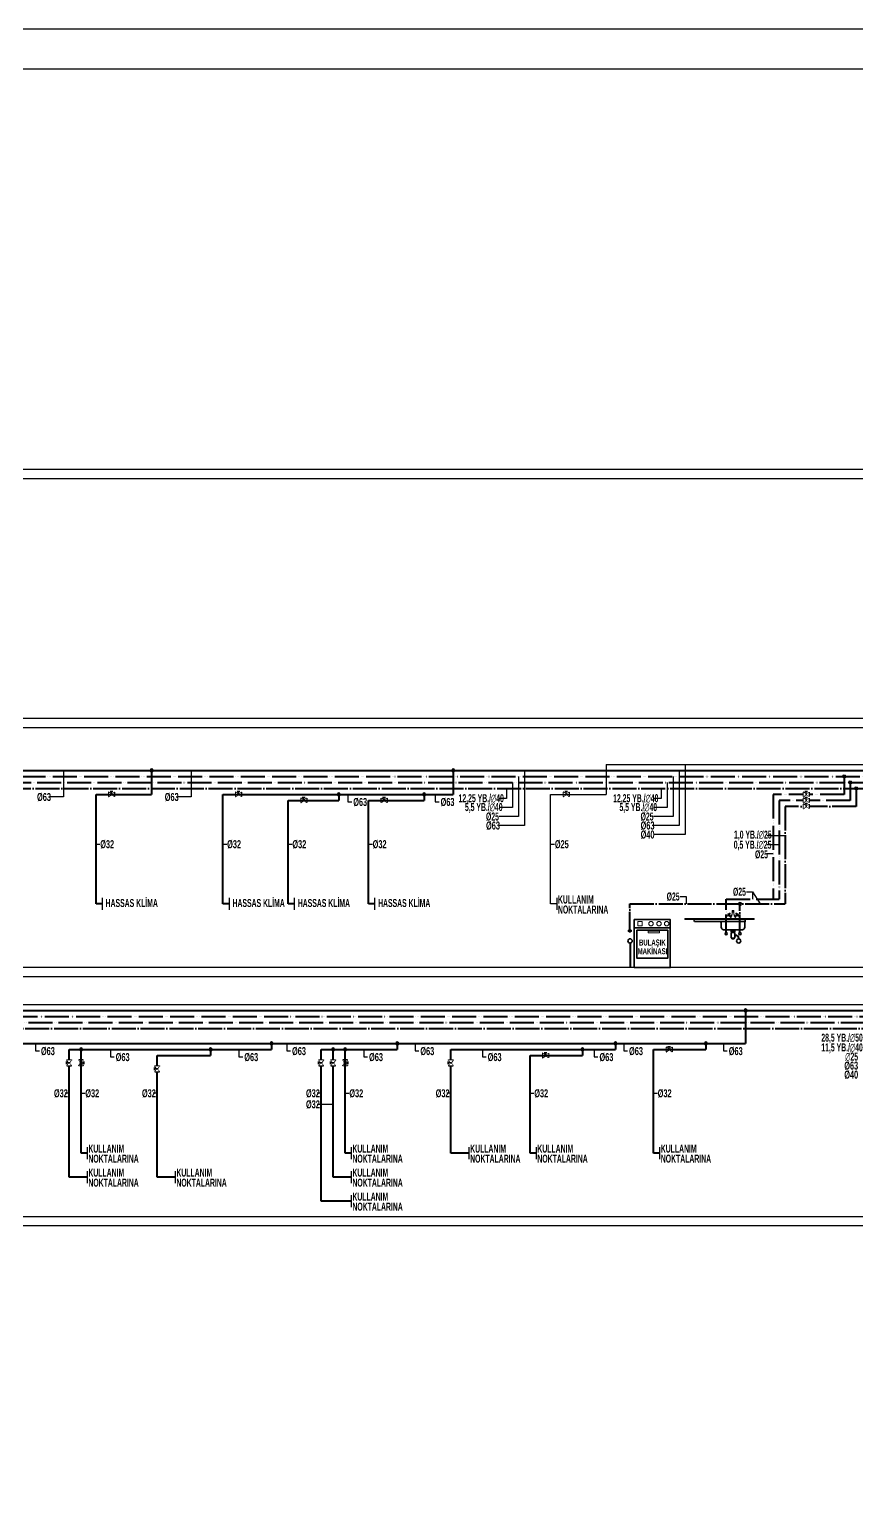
# Model space of a CAD drawing. Header units: centimetres. Extents: x 405464 to 563355, y 50011 to 66875.
# Drawn here: x 540789 to 542857, y 55361 to 59011 of the extents above; entities that cross this region are included whole.
import ezdxf
from ezdxf.enums import TextEntityAlignment as Align

# ---------------------------------------------------------------- set-up
doc = ezdxf.new("R2010")
doc.units = ezdxf.units.CM
for name, pattern in [('SICAKSU1', [75, 60, -6, 0, -3, 0, -6]), ('SIRKUL-1', [78, 60, -6, 0, -3, 0, -3, 0, -6]), ('SOGUKSU1', [72, 60, -6, 0, -6])]:
    doc.linetypes.add(name, pattern=pattern)
doc.layers.add('0-KRCN DI SU', color=41, linetype='D')
for name, color, linetype, lineweight in [('0-KRCN-IST-KÜRESEL VANA', 4, 'Continuous', 25), ('0-KRCN-MUTFAK-CİHAZ', 4, 'Continuous', 40), ('0-KRCN-SHT YUMUŞAK SU ÇAP', 201, 'Continuous', 30), ('0-KRCN-SHT-02CIHAZ', 132, 'Continuous', 25), ('0-KRCN-SHT-03CIHAZ', 120, 'Continuous', 30), ('0-KRCN-SHT-EVYEBİRGÖZLÜ', 171, 'Continuous', 35), ('0-KRCN-SHT-KÜRESEL VANA', 4, 'Continuous', 25), ('0-KRCN-SHT-MAKİNABULAŞIKÇAMAŞIR', 171, 'Continuous', 35), ('0-KRCN-SHT-PİSSU-BORU', 220, 'PISSU_LINE50', 40), ('0-KRCN-SHT-PROSES-BORU', 1, '0-Y_LINE', 40), ('0-KRCN-SHT-SICAKSU', 50, 'SICAKSU1', 40), ('0-KRCN-SHT-SIRKULASYON', 145, 'SIRKUL-1', 40), ('0-KRCN-SHT-SOGUKSU', 141, 'SOGUKSU1', 40), ('0-KRCN-SHT-YAZI-ÇAP-TEMSU', 81, 'Continuous', 30), ('0-KRCN-Z-ANTET', 71, 'Continuous', 30)]:
    doc.layers.add(name, color=color, linetype=linetype, lineweight=lineweight)
doc.styles.add('BORU', font='AGENCYR.TTF')
doc.styles.add('CAP', font='ARIALNB.TTF')
doc.styles.add('MUF', font='isocpeur.ttf')
doc.styles.get("Standard").update_dxf_attribs({"font": 'arial.ttf'})
doc.linetypes.add('0-Y_LINE', pattern='A,100,-0.5,["Y",BORU,S=9,R=0,X=0,Y=-4.5],-5', length=105.5)
doc.linetypes.add('D', pattern='A,12,-1,["D",Standard,S=1,R=0,X=-0.1,Y=-0.5],-1.6', length=14.6)
doc.linetypes.add('PISSU_LINE50', pattern='A,50,-10,["C",MUF,S=10,R=0,X=1,Y=-5],0', length=60)

# ---------------------------------------------------------------- blocks, each defined once
blk = doc.blocks.new('*U136')
at = {"layer": '0-KRCN-SHT-EVYEBİRGÖZLÜ', "color": 120, "lineweight": 20}
for p, q in [((-79.4, 82), (34.4, 82)), ((-79.4, 80), (34.4, 80)), ((-7.8, 87.2), (-8.2, 87.6)), ((-8.2, 87.6), (-8.2, 87.6)), ((-7.8, 87.2), (-7.3, 86.8)), ((-7.3, 86.8), (-7.3, 86.8)), ((-6.2, 89.2), (-6.7, 89.5)), ((-6.7, 89.5), (-6.7, 89.5)), ((-6.5, 86.9), (-6.1, 86.6)), ((-6.4, 86.3), (-4.9, 84.7)), ((-6.2, 89.2), (-5.7, 88.8)), ((-5.7, 88.8), (-5.7, 88.8)), ((-5.6, 88), (-5.3, 87.7)), ((-5, 88), (-3.1, 86.9)), ((-4.5, 84.4), (-4.9, 84.7)), ((-4.4, 84.3), (-4.5, 84.4)), ((-4.2, 84.1), (-4.3, 84.2)), ((-2.7, 86.7), (-3.1, 86.9)), ((-2.6, 86.6), (-2.7, 86.7)), ((2.9, 82), (-2.7, 82)), ((-2.2, 86.7), (-2.4, 86.5)), ((-1.3, 94.8), (-1.4, 93.6)), ((-1.2, 93.6), (-1.2, 93)), ((-1.2, 93.6), (-1.2, 93.6)), ((1.2, 93.6), (1.2, 93.6)), ((1.2, 93.6), (1.2, 93)), ((1.4, 94.8), (1.4, 93.6)), ((2.3, 86.7), (2.5, 86.5)), ((2.7, 86.6), (2.8, 86.7)), ((2.8, 86.7), (3.2, 87)), ((5.1, 88.1), (3.2, 87)), ((4.4, 84.1), (4.4, 84.2)), ((4.5, 84.3), (4.6, 84.4)), ((4.6, 84.4), (5, 84.8)), ((6.5, 86.3), (5, 84.8)), ((5.7, 88), (5.3, 87.8)), ((6.3, 89.2), (5.8, 88.8)), ((5.8, 88.8), (5.8, 88.8)), ((6.6, 86.9), (6.2, 86.6)), ((6.3, 89.2), (6.8, 89.6)), ((6.8, 89.6), (6.8, 89.6)), ((7.8, 87.2), (7.4, 86.9)), ((7.4, 86.9), (7.4, 86.9)), ((7.8, 87.2), (8.3, 87.6)), ((8.3, 87.6), (8.3, 87.6)), ((-2.7, 61.2), (-2.9, 63.1)), ((2.9, 61.2), (-2.7, 61.2)), ((-1.8, 59.8), (-1.8, 58.3)), ((2, 59.8), (2, 58.3)), ((2.9, 61.2), (3.1, 63.1))]:
    blk.add_line(p, q, dxfattribs=at)
at = {"layer": '0-KRCN-SHT-EVYEBİRGÖZLÜ', "linetype": 'Continuous'}
for p, q in [((-65.4, 80), (-64.6, 77.9)), ((-21.5, 76.6), (-62.7, 76.6)), ((-21.5, 76.6), (20.4, 76.6)), ((-19.5, 74.6), (-19.5, 67.1)), ((19.7, 74.6), (19.7, 67.1)), ((20.4, 80), (20.4, 77)), ((-15.5, 63.1), (15.7, 63.1)), ((-1.8, 49.1), (-1.8, 47.9)), ((2, 49.1), (2, 47.9)), ((2, 47.9), (-1.8, 47.9))]:
    blk.add_line(p, q, dxfattribs=at)
at = {"layer": '0-KRCN-SHT-EVYEBİRGÖZLÜ', "color": 120, "lineweight": 20}
for points in [[(-5.5, 87, -0.022357), (-5.8, 86.7, -0.030945), (-6, 86.5, -0.06719), (-6.3, 86.3, -0.279259), (-6.4, 86.3, -0.279259), (-6.4, 86.4, -0.06719), (-6.3, 86.7, -0.006273), (-6.3, 86.7)], [(-5.6, 87.1, -0.022357), (-5.8, 86.9, -0.030945), (-5.9, 86.7, -0.064807), (-6.1, 86.6, -0.279259), (-6.1, 86.6)], [(-5.3, 87.7, -0.279259), (-5.2, 87.7, -0.06719), (-5.3, 87.5, -0.030945), (-5.4, 87.3, -0.022357), (-5.6, 87.1)], [(-5.4, 87.8, -0.006992), (-5.3, 87.9, -0.06719), (-5.1, 88, -0.279259), (-5, 88, -0.279259), (-5, 88, -0.06719), (-5.1, 87.7, -0.030945), (-5.2, 87.4, -0.022357), (-5.5, 87)], [(-3.8, 85.7, -0.02231), (-4.2, 85.2, -0.030883), (-4.5, 84.9, -0.067083), (-4.8, 84.7, -0.198167), (-4.9, 84.7)], [(-3.4, 85.4, -0.021718), (-3.8, 84.9, -0.030097), (-4.1, 84.6, -0.065706), (-4.4, 84.4, -0.282456), (-4.5, 84.4, -0.02931), (-4.5, 84.4)], [(-3.2, 85.2, -0.021423), (-3.6, 84.8, -0.029703), (-3.9, 84.5, -0.065007), (-4.3, 84.3, -0.283952), (-4.4, 84.3)], [(-4.4, 84.3, 0.003674), (-4.4, 84.3, 0.279259), (-4.3, 84.2)], [(-4.2, 84.1, 0.06719), (-3.8, 84.3, 0.030945), (-3.5, 84.6, 0.022357), (-3.1, 85.1, 0.022357), (-2.7, 85.6, 0.030945), (-2.5, 86, 0.06719), (-2.4, 86.4, 0.279259), (-2.4, 86.5)], [(-3.1, 86.9, -0.159274), (-3.1, 86.9, -0.067083), (-3.2, 86.5, -0.030883), (-3.4, 86.1, -0.02231), (-3.8, 85.7)], [(-2.7, 86.7, -0.035922), (-2.7, 86.7, -0.282456), (-2.7, 86.6, -0.065706), (-2.8, 86.2, -0.030097), (-3, 85.8, -0.021718), (-3.4, 85.4)], [(-2.6, 86.6, -0.283952), (-2.5, 86.5, -0.065007), (-2.7, 86.1, -0.029703), (-2.9, 85.7, -0.021423), (-3.2, 85.2)], [(-2.6, 86.6, -0.003674), (-2.5, 86.6, -0.279259), (-2.4, 86.6)], [(0, 94.2, 0.043526), (-0.5, 94.2, 0.056893), (-1, 94.1, 0.099366), (-1.3, 93.8, 0.195773), (-1.4, 93.6, 0.195773), (-1.3, 93.4, 0.037242), (-1.2, 93.3)], [(0, 94.2, 0.043526), (-0.5, 94.1, 0.056893), (-0.8, 94, 0.099366), (-1.1, 93.8, 0.184554), (-1.2, 93.6)], [(0, 94.2, -0.043526), (0.5, 94.1, -0.056893), (0.9, 94, -0.099366), (1.2, 93.8, -0.184554), (1.2, 93.6)], [(0, 94.2, -0.043526), (0.6, 94.2, -0.056893), (1, 94.1, -0.099366), (1.4, 93.8, -0.195773), (1.4, 93.6, -0.195773), (1.4, 93.4, -0.037242), (1.2, 93.3)], [(0.5, 93.4, -0.049816), (0.8, 93.3, -0.099769), (1.1, 93.1, -0.194284), (1.1, 92.9, -0.194284), (1.1, 92.8, -0.099769), (0.8, 92.6, -0.057439), (0.5, 92.5, -0.044019), (0, 92.5)], [(2.4, 86.5, 0.200512), (2.4, 86.4, 0.06719), (2.6, 86, 0.030945), (2.8, 85.6, 0.022357), (3.2, 85.1, 0.022357), (3.6, 84.7, 0.030945), (3.9, 84.4, 0.06719), (4.3, 84.2, 0.279259), (4.4, 84.2)], [(2.7, 86.6, 0.003674), (2.6, 86.6, 0.279259), (2.5, 86.6)], [(2.7, 86.6, 0.283952), (2.6, 86.5, 0.065007), (2.8, 86.1, 0.029703), (3, 85.7, 0.021423), (3.3, 85.3)], [(2.8, 86.7, 0.035922), (2.8, 86.7, 0.282456), (2.8, 86.6, 0.065706), (2.9, 86.2, 0.030097), (3.1, 85.9, 0.021718), (3.5, 85.4)], [(3.2, 87, 0.159274), (3.2, 86.9, 0.067083), (3.3, 86.5, 0.030883), (3.5, 86.2, 0.02231), (3.9, 85.7)], [(3.3, 85.3, 0.021423), (3.7, 84.8, 0.029703), (4, 84.5, 0.065007), (4.4, 84.3, 0.283952), (4.5, 84.3)], [(3.5, 85.4, 0.021718), (3.9, 84.9, 0.030097), (4.2, 84.6, 0.065706), (4.5, 84.4, 0.282456), (4.6, 84.4, 0.02931), (4.6, 84.5)], [(3.9, 85.7, 0.02231), (4.3, 85.2, 0.030883), (4.6, 85, 0.067083), (4.9, 84.8, 0.198167), (5, 84.8)], [(4.5, 84.3, -0.003674), (4.5, 84.3, -0.279259), (4.5, 84.2)], [(5.5, 87.9, 0.006992), (5.4, 87.9, 0.06719), (5.2, 88.1, 0.279259), (5.1, 88.1, 0.279259), (5.1, 88, 0.06719), (5.2, 87.7, 0.030945), (5.3, 87.4, 0.022357), (5.6, 87.1)], [(5.3, 87.8, 0.279259), (5.3, 87.7, 0.06719), (5.4, 87.5, 0.030945), (5.5, 87.3, 0.022357), (5.7, 87.1)], [(5.6, 87.1, 0.022357), (5.9, 86.7, 0.030945), (6.1, 86.5, 0.06719), (6.4, 86.3, 0.279259), (6.5, 86.3, 0.279259), (6.5, 86.4, 0.06719), (6.4, 86.7, 0.006273), (6.4, 86.8)], [(5.7, 87.1, 0.022357), (5.9, 86.9, 0.030945), (6, 86.7, 0.064807), (6.2, 86.6, 0.279259), (6.2, 86.6)]]:
    blk.add_lwpolyline(points, format="xyb", dxfattribs=at)
for points in [[(-2.2, 86), (-2, 86.9), (-1.8, 87.5), (-1.7, 88), (-1.7, 88.4), (-1.6, 88.7), (-1.6, 89), (-1.6, 89.3), (-1.6, 89.6), (-1.6, 90), (-1.6, 90.5), (-1.5, 91.1), (-1.5, 91.8), (-1.5, 92.5), (-1.4, 93.2), (-1.4, 94), (-1.3, 94.8)], [(2.3, 86), (2.1, 86.9), (1.9, 87.5), (1.8, 88), (1.8, 88.4), (1.7, 88.7), (1.7, 89), (1.7, 89.3), (1.7, 89.6), (1.6, 90), (1.6, 90.6), (1.6, 91.1), (1.6, 91.8), (1.5, 92.5), (1.5, 93.2), (1.4, 94), (1.4, 94.8)]]:
    blk.add_lwpolyline(points, dxfattribs=at)
for points in [[(0, 93.5, -0.046919), (0.5, 93.5, -0.06059), (0.9, 93.4, -0.101877), (1.2, 93.2, -0.18587), (1.2, 93, -0.18587), (1.2, 92.8, -0.101877), (0.9, 92.6, -0.06059), (0.5, 92.5, -0.046919), (0, 92.4, -0.046919), (-0.5, 92.4, -0.06059), (-0.8, 92.6, -0.101877), (-1.1, 92.8, -0.18587), (-1.2, 93, -0.18587), (-1.1, 93.1, -0.101877), (-0.8, 93.4, -0.06059), (-0.5, 93.5, -0.046919)], [(0, 92.5, -0.048311), (-0.4, 92.6, -0.062066), (-0.6, 92.7, -0.102741), (-0.9, 92.8, -0.182029), (-0.9, 93, -0.182029), (-0.9, 93.1, -0.102741), (-0.6, 93.3, -0.062066), (-0.4, 93.4, -0.048311), (0, 93.4, -0.048311), (0.4, 93.4, -0.062066), (0.7, 93.3, -0.102741), (0.9, 93.1, -0.182029), (1, 93, -0.182029), (0.9, 92.8, -0.102741), (0.7, 92.7, -0.062066), (0.4, 92.6, -0.048311)]]:
    blk.add_lwpolyline(points, format="xyb", close=True, dxfattribs=at)
blk.add_lwpolyline([(3.7, 61.2), (3.7, 59.8), (-3.5, 59.8), (-3.5, 61.2)], close=True, dxfattribs=at)
at = {"layer": '0-KRCN-SHT-EVYEBİRGÖZLÜ', "linetype": 'Continuous'}
blk.add_lwpolyline([(3.2, 57.3), (3.2, 50.1, -0.414214), (2.2, 49.1), (-2, 49.1, -0.414214), (-3, 50.1), (-3, 57.3, -0.414214), (-2, 58.3), (2.2, 58.3, -0.414214)], format="xyb", close=True, dxfattribs=at)
at = {"layer": '0-KRCN-SHT-EVYEBİRGÖZLÜ', "color": 120, "lineweight": 20}
for centre in [(-6.5, 87.8), (6.6, 87.9)]:
    blk.add_circle(centre, 0.708, dxfattribs=at)
at = {"layer": '0-KRCN-SHT-EVYEBİRGÖZLÜ'}
for centre, radius in [((-11.4, 56.5), 1.84), ((11.6, 56.5), 1.84), ((9.6, 44.3), 3.5)]:
    blk.add_circle(centre, radius, dxfattribs=at)
at = {"layer": '0-KRCN-SHT-EVYEBİRGÖZLÜ', "color": 120, "lineweight": 20}
for centre, radius, start, end in [((-79.4, 81), 1, 90, 270), ((-8.5, 86.2), 0.708, 106.0858, 231.8092), ((-8.5, 86.2), 0.708, 231.8092, 357.5326), ((-9, 87.6), 0.81, 291.773, 356.1118), ((-7.4, 88.5), 1.19, 103.3712, 180.4062), ((-6.1, 87.5), 2.59, 156.6086, 162.3693), ((-8.5, 88.3), 0.126, 152.0732, 308.5175), ((-8.5, 88.2), 0.126, 196.1084, 299.965), ((-7.5, 88.6), 1.04, 100.042, 183.5765), ((-8.5, 88.5), 0.0506, 183.5765, 295.4521), ((-6.6, 88.7), 2.02, 198.4422, 214.4818), ((-7.3, 88.4), 1.24, 196.0361, 196.6193), ((-9.4, 90.1), 2.21, 295.8507, 347.3649), ((-9.3, 90), 2.04, 295.1764, 348.6023), ((-9.1, 89.9), 1.53, 295.4521, 348.1664), ((-8.7, 89.5), 0.581, 292.4823, 350.8474), ((-8.4, 89), 0.0101, 157.3707, 292.4823), ((-8.1, 89.4), 0.0101, 350.8474, 125.9591), ((-7, 86.1), 0.81, 107.5067, 174.6568), ((-6.1, 87.5), 2.59, 121.077, 127.1639), ((-7.7, 89.6), 0.0506, 348.1664, 100.042), ((-7.4, 89.6), 0.126, 339.4654, 126.023), ((-7.4, 89.6), 0.126, 343.6535, 89.6786), ((-6.8, 88), 0.607, 58.71, 224.9084), ((-6.6, 88.7), 2.02, 249.1367, 264.243), ((-7.4, 87.7), 2.02, 69.1367, 85.1762), ((-7.3, 88.4), 1.24, 86.9992, 87.5471), ((-7.9, 88.9), 2.54, 297.8982, 345.7203), ((-6.8, 86.7), 0.00506, 264.243, 297.8982), ((-6.9, 90.3), 0.81, 287.5067, 351.8455), ((-5.4, 90.2), 0.708, 51.8092, 177.5326), ((-4.9, 88.7), 0.81, 108.9617, 176.1118), ((-7.4, 87.7), 2.02, 19.3754, 34.3134), ((-5.5, 88.3), 0.00506, 345.7203, 19.3754), ((-5.4, 90.2), 0.708, 286.0858, 51.8092), ((-4.2, 84.3), 0.129, 216.0585, 242.6917), ((-4.2, 84.2), 0.0996, 238.6985, 298.2531), ((-7, 80.5), 4.55, 19.03, 51.9978), ((-3.4, 86.3), 1.31, 287.0579, 346.6638), ((-2.5, 86.4), 0.129, 39.4248, 66.058), ((0, 93), 2.27, 54.5836, 125.4164), ((-1.2, 94.8), 0.101, 125.4164, 186.212), ((1.3, 94.8), 0.101, 353.788, 54.5836), ((2.5, 87.1), 0.506, 203.4542, 238.3414), ((3.5, 86.4), 1.31, 193.6454, 253.2513), ((2.6, 86.4), 0.167, 117.4792, 151.909), ((2.6, 86.4), 0.129, 114.2512, 140.8844), ((7.2, 80.6), 4.55, 128.3114, 161.4801), ((4.4, 84.3), 0.129, 297.6175, 324.2507), ((5.5, 90.2), 0.708, 128.5, 254.2234), ((5.5, 90.2), 0.708, 2.7766, 128.5), ((5, 88.8), 0.81, 4.1974, 71.3475), ((7.5, 87.7), 2.02, 145.9959, 160.9338), ((8, 89), 2.54, 194.589, 242.411), ((5.6, 88.4), 0.00506, 160.9338, 194.589), ((7, 90.4), 0.81, 188.4637, 252.8026), ((6.9, 88.1), 0.607, 315.4008, 121.5992), ((7.5, 87.7), 2.02, 95.133, 111.1726), ((6.6, 88.8), 2.02, 276.0662, 291.1726), ((6.9, 86.7), 0.00506, 242.411, 276.0662), ((7.4, 89.7), 0.126, 90.6306, 196.6558), ((7.4, 88.5), 1.24, 92.7621, 93.31), ((9.5, 90.1), 2.21, 192.9443, 244.4585), ((7.5, 89.7), 0.126, 54.2862, 200.8438), ((9.4, 90.1), 2.04, 191.7069, 245.1329), ((7.1, 86.1), 0.81, 5.6525, 72.8026), ((6.2, 87.6), 2.59, 53.1453, 59.2323), ((7.5, 88.5), 1.19, 359.903, 76.938), ((9.2, 89.9), 1.53, 192.1428, 244.8572), ((7.7, 89.6), 0.0506, 80.2672, 192.1428), ((7.6, 88.6), 1.04, 356.7328, 80.2672), ((8.6, 86.2), 0.708, 182.7766, 308.5), ((8.2, 89.5), 0.0101, 54.3502, 189.4618), ((8.7, 89.6), 0.581, 189.4618, 247.8269), ((6.6, 88.8), 2.02, 325.8274, 341.867), ((9.1, 87.7), 0.81, 184.1974, 248.5363), ((8.5, 89), 0.0101, 247.8269, 22.9385), ((8.6, 88.6), 0.0506, 244.8572, 356.7328), ((8.6, 88.3), 0.126, 231.7917, 28.2361), ((8.6, 88.3), 0.126, 240.3442, 344.2009), ((6.2, 87.6), 2.59, 17.9399, 23.7006), ((7.4, 88.5), 1.24, 343.69, 344.2732), ((8.6, 86.2), 0.708, 308.5, 74.2234), ((34.4, 81), 1, 270, 90)]:
    blk.add_arc(centre, radius, start, end, dxfattribs=at)
at = {"layer": '0-KRCN-SHT-EVYEBİRGÖZLÜ', "linetype": 'Continuous'}
for centre, radius, start, end in [((-62.7, 78.6), 2, 201.2748, 270), ((-21.5, 74.6), 2, 0, 90), ((21.7, 74.6), 2, 143.6404, 180), ((18.4, 77), 2, 323.6404, 0), ((-15.5, 67.1), 4, 180, 270), ((15.7, 67.1), 4, 270, 0)]:
    blk.add_arc(centre, radius, start, end, dxfattribs=at)
at = {"layer": '0-KRCN-SHT-PİSSU-BORU', "ltscale": 0.5}
for p, q in [((3.2, 53.7), (4.6, 53.7)), ((9.6, 47.8), (9.6, 48.7))]:
    blk.add_line(p, q, dxfattribs=at)
blk.add_arc((4.6, 48.7), 5, 0, 90, dxfattribs=at)
at = {"layer": '0-KRCN-SHT-SICAKSU', "ltscale": 0.5}
blk.add_line((-11.4, 58.3), (-11.4, 114), dxfattribs=at)
at = {"layer": '0-KRCN-SHT-SOGUKSU', "ltscale": 0.5}
blk.add_line((11.6, 58.3), (11.6, 106), dxfattribs=at)
blk = doc.blocks.new('0-MEK-SHT-ZKLN-MAKİNA BULAŞIK')
at = {"layer": '0-KRCN-SHT-MAKİNABULAŞIKÇAMAŞIR'}
blk.add_line((-30, 66.1), (30, 66.1), dxfattribs=at)
at = {"layer": '0-KRCN-SHT-MAKİNABULAŞIKÇAMAŞIR', "linetype": 'Continuous'}
for points in [[(-30, 80), (-30, 0), (30, 0), (30, 80)], [(-26, 62.1), (-26, 15.7), (26, 15.7), (26, 62.1)]]:
    blk.add_lwpolyline(points, close=True, dxfattribs=at)
at = {"layer": '0-KRCN-SHT-MAKİNABULAŞIKÇAMAŞIR', "color": 120, "linetype": 'Continuous', "lineweight": 20}
for points in [[(-23.8, 76.9), (-23.8, 69.3), (-16.9, 69.3), (-16.9, 76.9)], [(-6.6, 60.6), (-6.6, 57.9), (12.1, 57.9), (12.1, 60.6)]]:
    blk.add_lwpolyline(points, close=True, dxfattribs=at)
for centre in [(-2.1, 73.1), (11.2, 73.1), (23.9, 73.1)]:
    blk.add_circle(centre, 3.78, dxfattribs=at)
at = {"layer": '0-KRCN-SHT-MAKİNABULAŞIKÇAMAŞIR', "linetype": 'Continuous'}
blk.add_circle((-37, 44.4), 3.54, dxfattribs=at)
at = {"layer": '0-KRCN-SHT-PİSSU-BORU', "ltscale": 0.5}
blk.add_line((-37, 40.9), (-37, 0), dxfattribs=at)
at = {"layer": '0-KRCN-SHT-SOGUKSU', "ltscale": 0.5}
blk.add_line((-37.4, 63), (-37.4, 106), dxfattribs=at)
blk.add_circle((-37.4, 61.2), 1.84, dxfattribs=at)
at = {"layer": '0-KRCN-SHT-MAKİNABULAŞIKÇAMAŞIR', "color": 120, "linetype": 'Continuous', "lineweight": 20, "style": 'CAP', "width": 0.7}
for s, p in [('MAKİNASI', (0.4, 28.4)), ('BULAŞIK', (0.2, 40.3))]:
    blk.add_text(s, height=10, dxfattribs=at).set_placement(p, align=Align.MIDDLE)
blk = doc.blocks.new('DONUT')
at = {"layer": '0-KRCN-SHT-03CIHAZ'}
blk.add_hatch(color=256, dxfattribs=at).paths.add_polyline_path([(2.5, 0, 1), (-2.5, 0, 1)])
blk.add_circle((0, 0), 2.5, dxfattribs=at)
blk = doc.blocks.new('0-MEK-SHT-KÜRESELVANA')
at = {"layer": '0-KRCN-IST-KÜRESEL VANA'}
blk.add_hatch(color=256, dxfattribs=at).paths.add_polyline_path([(1.4, 0, 1), (-1.4, 0, 1)])
for p, q in [((-1.1, 0.9), (-4.2, 3)), ((-4.2, -3.1), (-4.2, 3)), ((-4.2, 3), (-4.2, -3.1)), ((-2.4, 4.6), (2.3, 4.6)), ((0, 4.6), (-2.4, 4.6)), ((0, 0), (0, 4.6)), ((2.3, 4.6), (0, 4.6)), ((1.1, 0.8), (4.3, 3)), ((4.3, -3.1), (4.3, 3)), ((4.3, 3), (4.3, -3.1)), ((-4.2, -3.1), (-1.1, -0.9)), ((4.3, -3.1), (1.1, -0.8))]:
    blk.add_line(p, q, dxfattribs=at)
for points in [[(-4.5, 3.7), (-5, 3.7), (-5, -3.8), (-4.5, -3.8)], [(4.6, 3.7), (5, 3.7), (5, -3.8), (4.6, -3.8)]]:
    blk.add_lwpolyline(points, close=True, dxfattribs=at)
blk.add_circle((0, 0), 1.42, dxfattribs=at)
blk.add_wipeout([(4.3, 3), (4.3, -3.1), (1.1, -0.9), (1.2, -0.8), (1.2, -0.7), (1.2, -0.7), (1.3, -0.6), (1.3, -0.5), (1.4, -0.4), (1.4, -0.3), (1.4, -0.2), (1.4, -0.1), (1.4, 0), (1.4, 0.1), (1.4, 0.2), (1.4, 0.2), (1.4, 0.3), (1.4, 0.4), (1.3, 0.5), (1.3, 0.6), (1.2, 0.7), (1.2, 0.7), (1.2, 0.8), (1.1, 0.8), (1.1, 0.9)]).dxf.layer = '0-KRCN-IST-KÜRESEL VANA'
blk.add_wipeout([(-4.2, 3), (-4.2, -3.1), (-1.1, -0.9), (-1.2, -0.8), (-1.2, -0.7), (-1.2, -0.7), (-1.3, -0.6), (-1.3, -0.5), (-1.4, -0.4), (-1.4, -0.3), (-1.4, -0.2), (-1.4, -0.1), (-1.4, 0), (-1.4, 0.1), (-1.4, 0.2), (-1.4, 0.2), (-1.4, 0.3), (-1.4, 0.4), (-1.3, 0.5), (-1.3, 0.6), (-1.2, 0.7), (-1.2, 0.7), (-1.2, 0.8), (-1.1, 0.8), (-1.1, 0.9)]).dxf.layer = '0-KRCN-IST-KÜRESEL VANA'

msp = doc.modelspace()

# ---------------------------------------------------------------- linework, layer by layer
at = {"layer": '0-KRCN DI SU', "linetype": 'D', "ltscale": 5}
for p, q in [((542231.2, 57174.1), (544130.9, 57174.1)), ((542231.2, 57174.1), (542231.2, 57099.1)), ((542092.2, 56825.3), (542092.2, 57099.1)), ((542107.5, 56825.3), (542092.2, 56825.3)), ((521715.5, 56574.1), (544442.4, 56574.1))]:
    msp.add_line(p, q, dxfattribs=at)
at = {"layer": '0-KRCN-SHT YUMUŞAK SU ÇAP', "linetype": 'Continuous'}
for p, q in [((540874.8, 57159.1), (540874.8, 57092.6)), ((541194, 57159.1), (541194, 57092.6)), ((542027.1, 57159.1), (542027.1, 57021.3)), ((542413.5, 57159.1), (542413.5, 57021.3)), ((542428.5, 57174.1), (542428.5, 56998.8)), ((540874.8, 57092.6), (540840.8, 57092.6)), ((541194, 57092.6), (541160, 57092.6)), ((541585.5, 57099.1), (541585.5, 57080.4)), ((541803.7, 57099.1), (541803.7, 57080.4)), ((541585.5, 57080.4), (541594.9, 57080.4)), ((541803.7, 57080.4), (541813.2, 57080.4)), ((542027.1, 57021.3), (541963.1, 57021.3)), ((542413.5, 57021.3), (542349.4, 57021.3)), ((542428.5, 56998.8), (542349.4, 56998.8)), ((540955.8, 56974.6), (540965.5, 56974.6)), ((541273, 56974.6), (541282.8, 56974.6)), ((541436.1, 56974.6), (541445.9, 56974.6)), ((541636.8, 56974.6), (541646.6, 56974.6)), ((542092.2, 56974.6), (542101.9, 56974.6)), ((540804.9, 56476.6), (540804.9, 56457.9)), ((541432.5, 56476.6), (541432.5, 56457.9)), ((541753.3, 56476.6), (541753.3, 56457.9)), ((542275, 56476.6), (542275, 56457.9)), ((542524.3, 56476.6), (542524.3, 56457.9)), ((540804.9, 56457.9), (540814.3, 56457.9)), ((540991.8, 56461.6), (540991.8, 56442.9)), ((540991.8, 56442.9), (541001.2, 56442.9)), ((541313.1, 56461.6), (541313.1, 56442.9)), ((541313.1, 56442.9), (541322.6, 56442.9)), ((541432.5, 56457.9), (541442, 56457.9)), ((541625.1, 56461.6), (541625.1, 56442.9)), ((541625.1, 56442.9), (541634.5, 56442.9)), ((541753.3, 56457.9), (541762.7, 56457.9)), ((541921.6, 56461.6), (541921.6, 56442.9)), ((541921.6, 56442.9), (541931, 56442.9)), ((542201, 56461.6), (542201, 56442.9)), ((542201, 56442.9), (542210.4, 56442.9)), ((542275, 56457.9), (542284.4, 56457.9)), ((542524.3, 56457.9), (542533.7, 56457.9)), ((540888.5, 56352.1), (540878.3, 56352.1)), ((540918.5, 56352.1), (540928.3, 56352.1)), ((541108.5, 56352.1), (541098.3, 56352.1)), ((541518.5, 56352.1), (541508.3, 56352.1)), ((541548.5, 56324.5), (541508.3, 56324.5)), ((541578.5, 56352.1), (541588.3, 56352.1)), ((541842.7, 56352.1), (541832.6, 56352.1)), ((542040.7, 56352.1), (542050.5, 56352.1)), ((542349.3, 56352.1), (542359.1, 56352.1))]:
    msp.add_line(p, q, dxfattribs=at)
at = {"layer": '0-KRCN-SHT-02CIHAZ', "color": 8}
for p, q in [((544442.4, 57911.3), (519319.8, 57911.3)), ((519319.8, 57888.8), (544442.4, 57888.8)), ((544442.4, 57288.8), (519319.8, 57288.8)), ((519319.8, 57266.3), (544442.4, 57266.3)), ((544442.4, 56666.3), (519319.8, 56666.3)), ((519319.8, 56643.8), (544442.4, 56643.8)), ((519319.8, 56043.8), (544442.4, 56043.8)), ((544442.4, 56021.3), (519319.8, 56021.3))]:
    msp.add_line(p, q, dxfattribs=at)
at = {"layer": '0-KRCN-SHT-PROSES-BORU'}
for p, q in [((536109.2, 57159.1), (544442.4, 57159.1)), ((541094.8, 57159.1), (541094.8, 57099.1)), ((541848.7, 57159.1), (541848.7, 57099.1)), ((540955.8, 56825.3), (540955.8, 57099.1)), ((541273, 56825.3), (541273, 57099.1)), ((541562.6, 57099.1), (541562.6, 57084.1)), ((541775.9, 57099.1), (541775.9, 57084.1)), ((541436.1, 56825.3), (541436.1, 57084.1)), ((541636.8, 56825.3), (541636.8, 57084.1)), ((540971.1, 56825.3), (540955.8, 56825.3)), ((541288.3, 56825.3), (541273, 56825.3)), ((541451.4, 56825.3), (541436.1, 56825.3)), ((541652.1, 56825.3), (541636.8, 56825.3)), ((521644.3, 56559.1), (544442.4, 56559.1)), ((542579.6, 56559.1), (542579.6, 56476.6)), ((540380.9, 56476.6), (542579.6, 56476.6)), ((541394.6, 56476.6), (541394.6, 56461.6)), ((541708.8, 56476.6), (541708.8, 56461.6)), ((542254.1, 56476.6), (542254.1, 56461.6)), ((542480.2, 56476.6), (542480.2, 56461.6)), ((540888.5, 56142.8), (540888.5, 56461.6)), ((540888.5, 56461.6), (541394.6, 56461.6)), ((541108.5, 56142.8), (541108.5, 56446.6)), ((541108.5, 56446.6), (541242.2, 56446.6)), ((541242.2, 56461.6), (541242.2, 56446.6)), ((541518.5, 56461.6), (541708.8, 56461.6)), ((541518.5, 56082.8), (541518.5, 56461.6)), ((541548.5, 56142.8), (541548.5, 56461.6)), ((541842.7, 56202.8), (541842.7, 56461.6)), ((542040.7, 56202.8), (542040.7, 56446.6)), ((542171.6, 56461.6), (542171.6, 56446.6)), ((542349.3, 56202.8), (542349.3, 56461.6)), ((540933.8, 56202.8), (540918.5, 56202.8)), ((541593.8, 56202.8), (541578.5, 56202.8)), ((541888, 56202.8), (541842.7, 56202.8)), ((542056, 56202.8), (542040.7, 56202.8)), ((542364.6, 56202.8), (542349.3, 56202.8)), ((540933.8, 56142.8), (540888.5, 56142.8)), ((541153.8, 56142.8), (541108.5, 56142.8)), ((541593.8, 56142.8), (541548.5, 56142.8)), ((541593.8, 56082.8), (541518.5, 56082.8))]:
    msp.add_line(p, q, dxfattribs=at)
at = {"layer": '0-KRCN-SHT-SICAKSU'}
for p, q in [((528100, 57129.1), (544442.4, 57129.1)), ((542841.1, 57129.1), (542841.1, 57084.1)), ((542663.7, 57084.1), (542663.7, 56837.3)), ((542841.1, 57084.1), (542663.7, 57084.1)), ((542530.8, 56837.3), (542663.7, 56837.3)), ((526574.1, 56529.1), (544442.4, 56529.1))]:
    msp.add_line(p, q, dxfattribs=at)
at = {"layer": '0-KRCN-SHT-SIRKULASYON'}
for p, q in [((528085, 57144.1), (544442.4, 57144.1)), ((542826.1, 57144.1), (542826.1, 57099.1)), ((542648.7, 57099.1), (542648.7, 56837.3)), ((542826.1, 57099.1), (542648.7, 57099.1)), ((527987, 56544.1), (544442.4, 56544.1))]:
    msp.add_line(p, q, dxfattribs=at)
at = {"layer": '0-KRCN-SHT-SOGUKSU'}
for p, q in [((528115, 57114.1), (544442.4, 57114.1)), ((542856.1, 57114.1), (542856.1, 57069.1)), ((542678.7, 57069.1), (542678.7, 56825.3)), ((542856.1, 57069.1), (542678.7, 57069.1)), ((542290.2, 56825.3), (542678.7, 56825.3)), ((528017, 56514.1), (544442.4, 56514.1))]:
    msp.add_line(p, q, dxfattribs=at)
at = {"layer": '0-KRCN-SHT-YAZI-ÇAP-TEMSU', "linetype": 'Continuous'}
for p, q in [((541997.1, 57129.1), (541997.1, 57066.3)), ((542012.1, 57144.1), (542012.1, 57043.8)), ((542383.5, 57129.1), (542383.5, 57066.3)), ((542398.5, 57144.1), (542398.5, 57043.8)), ((541982.1, 57088.8), (541963.1, 57088.8)), ((541982.1, 57114.1), (541982.1, 57088.8)), ((542368.5, 57088.8), (542349.4, 57088.8)), ((542368.5, 57114.1), (542368.5, 57088.8)), ((541997.1, 57066.3), (541963.1, 57066.3)), ((542383.5, 57066.3), (542349.4, 57066.3)), ((542012.1, 57043.8), (541963.1, 57043.8)), ((542398.5, 57043.8), (542349.4, 57043.8)), ((542678.7, 56995.9), (542633.7, 56995.9)), ((542663.7, 56973.4), (542633.7, 56973.4)), ((542648.7, 56950.9), (542633.7, 56950.9)), ((540971.1, 56840.3), (540971.1, 56810.3)), ((541288.3, 56840.3), (541288.3, 56810.3)), ((541451.4, 56840.3), (541451.4, 56810.3)), ((541652.1, 56840.3), (541652.1, 56810.3)), ((542107.5, 56840.3), (542107.5, 56810.3)), ((542416.3, 56843.8), (542431.3, 56843.8)), ((542431.3, 56843.8), (542431.3, 56825.3)), ((542582.1, 56855.8), (542597.1, 56855.8)), ((542597.1, 56855.8), (542597.1, 56837.3)), ((542597.1, 56855.8), (542616, 56825.3)), ((540933.8, 56217.8), (540933.8, 56187.8)), ((541593.8, 56217.8), (541593.8, 56187.8)), ((541888, 56217.8), (541888, 56187.8)), ((542056, 56217.8), (542056, 56187.8)), ((542364.6, 56217.8), (542364.6, 56187.8)), ((540933.8, 56157.8), (540933.8, 56127.8)), ((541153.8, 56157.8), (541153.8, 56127.8)), ((541593.8, 56157.8), (541593.8, 56127.8)), ((541593.8, 56097.8), (541593.8, 56067.8))]:
    msp.add_line(p, q, dxfattribs=at)

# ---------------------------------------------------------------- block references
at = {"layer": '0-KRCN-MUTFAK-CİHAZ', "linetype": 'Continuous', "xscale": 1.5, "yscale": 1.5, "zscale": 1.5}
msp.add_blockref('0-MEK-SHT-ZKLN-MAKİNA BULAŞIK', (542346.2, 56666.3), dxfattribs=at)
at = {"layer": '0-KRCN-SHT-03CIHAZ', "yscale": 1.5, "zscale": 1.5}
for p, xscale in [((541094.8, 57159.1), -1.5), ((541848.7, 57159.1), -1.5), ((542826.1, 57144.1), 1.5), ((542841.1, 57129.1), 1.5), ((541562.6, 57099.1), -1.5), ((541775.9, 57099.1), -1.5), ((542856.1, 57114.1), 1.5), ((542565.4, 56825.3), -1.5), ((542579.6, 56559.1), -1.5), ((541394.6, 56476.6), -1.5), ((541708.8, 56476.6), -1.5), ((542254.1, 56476.6), -1.5), ((542480.2, 56476.6), -1.5), ((540918.5, 56461.6), -1.5), ((541242.2, 56461.6), -1.5), ((541548.5, 56461.6), -1.5), ((541578.5, 56461.6), -1.5), ((542171.6, 56461.6), -1.5)]:
    msp.add_blockref('DONUT', p, dxfattribs=dict(at, xscale=xscale))
at = {"layer": '0-KRCN-SHT-EVYEBİRGÖZLÜ', "xscale": 1.5, "yscale": 1.5, "zscale": 1.5}
msp.add_blockref('*U136', (542547.9, 56666.3), dxfattribs=at)
at = {"layer": '0-KRCN-SHT-KÜRESEL VANA', "xscale": 1.5, "yscale": 1.5, "zscale": 1.5, "rotation": 270}
for p in [(540918.5, 56428.2), (541578.5, 56428.2)]:
    msp.add_blockref('0-MEK-SHT-KÜRESELVANA', p, dxfattribs=at)
at = {"layer": '0-KRCN-SHT-KÜRESEL VANA', "xscale": 1.5, "yscale": 1.5, "zscale": 1.5}
msp.add_blockref('0-MEK-SHT-KÜRESELVANA', (542079.6, 56446.6), dxfattribs=at)

# ---------------------------------------------------------------- texts
at = {"layer": '0-KRCN-SHT YUMUŞAK SU ÇAP', "linetype": 'Continuous', "style": 'CAP', "width": 0.7}
for s, p in [('Ø63', (540808.4, 57092.6)), ('Ø63', (541127.6, 57092.6)), ('Ø63', (541598.7, 57080.1)), ('Ø63', (541817, 57080.1)), ('Ø63', (541930.7, 57021.3)), ('Ø63', (542317, 57021.3)), ('Ø32', (540966.3, 56974.6)), ('Ø32', (541283.5, 56974.6)), ('Ø32', (541446.6, 56974.6)), ('Ø32', (541647.3, 56974.6)), ('Ø25', (542102.7, 56974.6)), ('Ø40', (542317.1, 56998.8)), ('Ø63', (540818.1, 56457.6)), ('Ø63', (541445.8, 56457.6)), ('Ø63', (541766.5, 56457.6)), ('Ø63', (542288.2, 56457.6)), ('Ø63', (542537.5, 56457.6)), ('Ø63', (541005, 56442.6)), ('Ø63', (541326.4, 56442.6)), ('Ø63', (541638.3, 56442.6)), ('Ø63', (541934.8, 56442.6)), ('Ø63', (542214.2, 56442.6)), ('Ø63', (542826.1, 56421.3)), ('Ø40', (542826.2, 56398.8)), ('Ø32', (540850.6, 56352.1)), ('Ø32', (540929, 56352.1)), ('Ø32', (541070.6, 56352.1)), ('Ø32', (541480.6, 56352.1)), ('Ø32', (541589, 56352.1)), ('Ø32', (541804.8, 56352.1)), ('Ø32', (542051.2, 56352.1)), ('Ø32', (542359.8, 56352.1)), ('Ø32', (541480.6, 56324.5))]:
    msp.add_text(s, height=20, dxfattribs=at).set_placement(p, align=Align.MIDDLE_LEFT)
at = {"layer": '0-KRCN-SHT-YAZI-ÇAP-TEMSU', "linetype": 'Continuous', "style": 'CAP', "width": 0.6}
for s, p in [('12,25 YB./∅40', (541862, 57089.5)), ('12,25 YB./∅40', (542248.4, 57089.5)), ('5,5 YB./∅40', (541877.9, 57067.4)), ('Ø25', (541930.5, 57043.8)), ('5,5 YB./∅40', (542264.2, 57067.4)), ('Ø25', (542316.9, 57043.8)), ('0,5 YB./∅25', (542549.8, 56973.4)), ('1,0 YB./∅25', (542550.4, 56998.5)), ('Ø25', (542602.9, 56949.3)), ('28,5 YB./∅50', (542768.8, 56491.2)), ('11,5 YB./∅40', (542768.8, 56466.8)), ('∅25', (542828.5, 56444))]:
    msp.add_text(s, height=20, dxfattribs=at).set_placement(p, align=Align.MIDDLE_LEFT)
for s, p in [('HASSAS KLİMA ', (540979.8, 56817.6)), ('HASSAS KLİMA ', (541297, 56817.6)), ('HASSAS KLİMA ', (541460.1, 56817.6)), ('HASSAS KLİMA ', (541660.8, 56817.6)), ('KULLANIM ', (542110.4, 56826.4)), ('NOKTALARINA', (542110.4, 56801.4)), ('KULLANIM ', (540936.7, 56203.9)), ('KULLANIM ', (541596.7, 56203.9)), ('KULLANIM ', (541891, 56203.9)), ('KULLANIM ', (542059, 56203.9)), ('KULLANIM ', (542367.5, 56203.9)), ('NOKTALARINA', (540936.7, 56178.9)), ('NOKTALARINA', (541596.7, 56178.9)), ('NOKTALARINA', (541891, 56178.9)), ('NOKTALARINA', (542059, 56178.9)), ('NOKTALARINA', (542367.5, 56178.9)), ('KULLANIM ', (540936.7, 56143.9)), ('NOKTALARINA', (540936.7, 56118.9)), ('KULLANIM ', (541156.7, 56143.9)), ('NOKTALARINA', (541156.7, 56118.9)), ('KULLANIM ', (541596.7, 56143.9)), ('NOKTALARINA', (541596.7, 56118.9)), ('KULLANIM ', (541596.7, 56083.9)), ('NOKTALARINA', (541596.7, 56058.9))]:
    msp.add_text(s, height=20, dxfattribs=at).set_placement(p)
for p in [(542398.3, 56843.8), (542564.1, 56855.8)]:
    msp.add_text('%%C25', height=20, dxfattribs=at).set_placement(p, align=Align.MIDDLE_CENTER)

# ---------------------------------------------------------------- next in the draw order: linework, layer by layer
at = {"layer": '0-KRCN-SHT-PROSES-BORU'}
for p, q in [((540918.5, 56202.8), (540918.5, 56461.6)), ((541578.5, 56202.8), (541578.5, 56461.6)), ((541842.7, 56461.6), (542254.1, 56461.6)), ((542040.7, 56446.6), (542171.6, 56446.6))]:
    msp.add_line(p, q, dxfattribs=at)

# ---------------------------------------------------------------- next in the draw order: block references
at = {"layer": '0-KRCN-SHT-KÜRESEL VANA', "xscale": 1.5, "yscale": 1.5, "zscale": 1.5}
for p in [(540994.6, 57099.1), (541311.9, 57099.1), (542131, 57099.1), (542731.1, 57069.1), (542388.2, 56461.6)]:
    msp.add_blockref('0-MEK-SHT-KÜRESELVANA', p, dxfattribs=at)
at = {"layer": '0-KRCN-SHT-KÜRESEL VANA', "xscale": -1.5, "yscale": 1.5, "zscale": 1.5}
for p, rotation in [((540888.5, 56428.2), 89.99999999999964), ((541548.5, 56428.2), 89.99999999999962), ((541842.7, 56428.2), 89.99999999999962), ((541108.5, 56413.2), 89.99999999999962)]:
    msp.add_blockref('0-MEK-SHT-KÜRESELVANA', p, dxfattribs=dict(at, rotation=rotation))

# ---------------------------------------------------------------- next in the draw order: linework, layer by layer
at = {"layer": '0-KRCN DI SU', "linetype": 'D', "ltscale": 5}
msp.add_line((542092.2, 57099.1), (542231.2, 57099.1), dxfattribs=at)
at = {"layer": '0-KRCN-SHT-PROSES-BORU'}
for p, q in [((540955.8, 57099.1), (541094.8, 57099.1)), ((541273, 57099.1), (541848.7, 57099.1)), ((542349.3, 56461.6), (542480.2, 56461.6))]:
    msp.add_line(p, q, dxfattribs=at)

# ---------------------------------------------------------------- next in the draw order: block references
at = {"layer": '0-KRCN-SHT-KÜRESEL VANA', "xscale": 1.5, "yscale": 1.5, "zscale": 1.5}
msp.add_blockref('0-MEK-SHT-KÜRESELVANA', (542731.1, 57084.1), dxfattribs=at)
at = {"layer": '0-KRCN-SHT-KÜRESEL VANA', "xscale": -1.5, "yscale": 1.5, "zscale": 1.5, "rotation": 89.99999999999962}
msp.add_blockref('0-MEK-SHT-KÜRESELVANA', (541518.5, 56428.2), dxfattribs=at)

# ---------------------------------------------------------------- next in the draw order: block references
at = {"layer": '0-KRCN-SHT-KÜRESEL VANA', "xscale": 1.5, "yscale": 1.5, "zscale": 1.5}
for p in [(541475, 57084.1), (541675.7, 57084.1), (542731.1, 57099.1)]:
    msp.add_blockref('0-MEK-SHT-KÜRESELVANA', p, dxfattribs=at)

# ---------------------------------------------------------------- next in the draw order: linework, layer by layer
at = {"layer": '0-KRCN-SHT-PROSES-BORU'}
for p, q in [((541436.1, 57084.1), (541562.6, 57084.1)), ((541636.8, 57084.1), (541775.9, 57084.1))]:
    msp.add_line(p, q, dxfattribs=at)
at = {"layer": '0-KRCN-Z-ANTET'}
for points in [[(405464.1, 50011.3), (563355.4, 50011.3), (563355.4, 59011.3), (405464.1, 59011.3)], [(503064.1, 50111.3), (544661.8, 50111.3), (544661.8, 58911.3), (503064.1, 58911.3)]]:
    msp.add_lwpolyline(points, close=True, dxfattribs=at)

doc.saveas('drawing.dxf')
